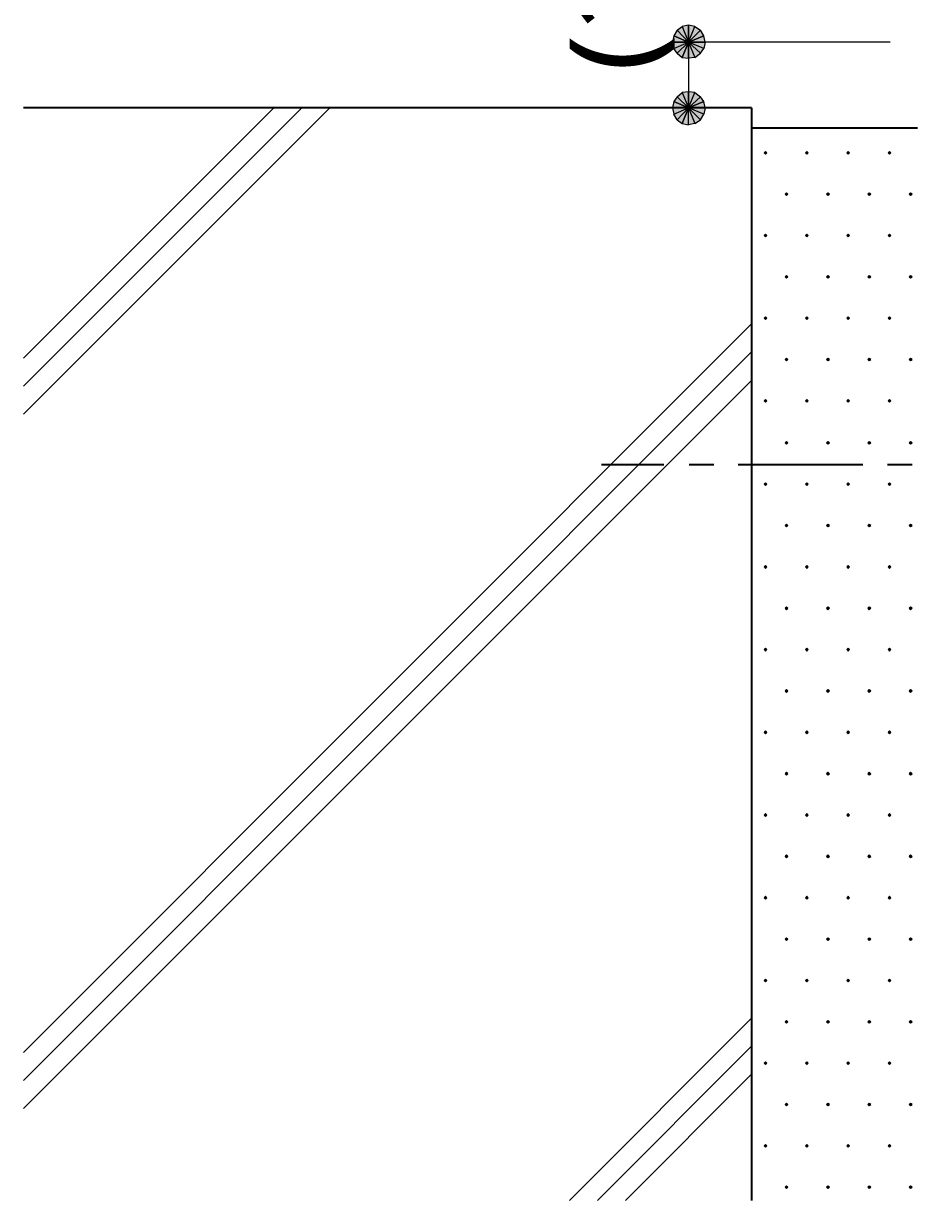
# Model space of a CAD drawing. Header units: millimetres. Extents: x 0 to 420, y 0 to 297.
# Drawn here: x 46.88 to 73.8, y 80.09 to 115.64 of the extents above; entities that cross this region are included whole.
import ezdxf
from ezdxf.enums import TextEntityAlignment as Align

# ---------------------------------------------------------------- set-up
doc = ezdxf.new("R2010")
doc.units = ezdxf.units.MM
doc.styles.add('kst32b', font='NotoSansJP-Variable.ttf')

msp = doc.modelspace()

# ---------------------------------------------------------------- hatches: boundary and pattern name
h = msp.add_hatch(color=7)
h.paths.add_polyline_path([(66.971, 115.591), (66.781, 115.549), (66.971, 115.083), (66.971, 115.591)])
h.paths.add_polyline_path([(66.781, 115.549), (66.971, 115.083), (66.633, 115.443), (66.781, 115.549)])
h.paths.add_polyline_path([(66.971, 115.083), (66.633, 115.443), (66.527, 115.274), (66.971, 115.083)])
h = msp.add_hatch(color=7)
h.paths.add_polyline_path([(67.437, 115.274), (67.331, 115.443), (66.971, 115.083), (67.437, 115.274)])
h.paths.add_polyline_path([(67.331, 115.443), (66.971, 115.083), (67.162, 115.549), (67.331, 115.443)])
h.paths.add_polyline_path([(66.971, 115.083), (67.162, 115.549), (66.971, 115.591), (66.971, 115.083)])
for points in [[(66.527, 115.274), (66.485, 115.083), (66.971, 115.083), (66.527, 115.274)], [(66.527, 113.284), (66.485, 113.093), (66.971, 113.093), (66.527, 113.284)], [(69.3, 111.781), (69.279, 111.76), (69.257, 111.739), (69.279, 111.718), (69.3, 111.696), (69.321, 111.718), (69.342, 111.739), (69.321, 111.76), (69.3, 111.781)], [(70.549, 111.781), (70.527, 111.76), (70.506, 111.739), (70.527, 111.718), (70.549, 111.696), (70.57, 111.718), (70.591, 111.739), (70.57, 111.76), (70.549, 111.781)], [(71.797, 111.781), (71.776, 111.76), (71.755, 111.739), (71.776, 111.718), (71.797, 111.696), (71.819, 111.718), (71.84, 111.739), (71.819, 111.76), (71.797, 111.781)], [(73.046, 111.781), (73.025, 111.76), (73.004, 111.739), (73.025, 111.718), (73.046, 111.696), (73.067, 111.718), (73.088, 111.739), (73.067, 111.76), (73.046, 111.781)], [(69.935, 110.532), (69.913, 110.511), (69.892, 110.49), (69.913, 110.469), (69.935, 110.448), (69.956, 110.469), (69.977, 110.49), (69.956, 110.511), (69.935, 110.532)], [(71.184, 110.532), (71.162, 110.511), (71.141, 110.49), (71.162, 110.469), (71.184, 110.448), (71.205, 110.469), (71.226, 110.49), (71.205, 110.511), (71.184, 110.532)], [(72.432, 110.532), (72.411, 110.511), (72.39, 110.49), (72.411, 110.469), (72.432, 110.448), (72.454, 110.469), (72.475, 110.49), (72.454, 110.511), (72.432, 110.532)], [(73.681, 110.532), (73.66, 110.511), (73.639, 110.49), (73.66, 110.469), (73.681, 110.448), (73.702, 110.469), (73.724, 110.49), (73.702, 110.511), (73.681, 110.532)], [(69.3, 109.284), (69.279, 109.262), (69.257, 109.241), (69.279, 109.22), (69.3, 109.199), (69.321, 109.22), (69.342, 109.241), (69.321, 109.262), (69.3, 109.284)], [(70.549, 109.284), (70.527, 109.262), (70.506, 109.241), (70.527, 109.22), (70.549, 109.199), (70.57, 109.22), (70.591, 109.241), (70.57, 109.262), (70.549, 109.284)], [(71.797, 109.284), (71.776, 109.262), (71.755, 109.241), (71.776, 109.22), (71.797, 109.199), (71.819, 109.22), (71.84, 109.241), (71.819, 109.262), (71.797, 109.284)], [(73.046, 109.284), (73.025, 109.262), (73.004, 109.241), (73.025, 109.22), (73.046, 109.199), (73.067, 109.22), (73.088, 109.241), (73.067, 109.262), (73.046, 109.284)], [(69.935, 108.035), (69.913, 108.013), (69.892, 107.992), (69.913, 107.971), (69.935, 107.95), (69.956, 107.971), (69.977, 107.992), (69.956, 108.013), (69.935, 108.035)], [(71.184, 108.035), (71.162, 108.013), (71.141, 107.992), (71.162, 107.971), (71.184, 107.95), (71.205, 107.971), (71.226, 107.992), (71.205, 108.013), (71.184, 108.035)], [(72.432, 108.035), (72.411, 108.013), (72.39, 107.992), (72.411, 107.971), (72.432, 107.95), (72.454, 107.971), (72.475, 107.992), (72.454, 108.013), (72.432, 108.035)], [(73.681, 108.035), (73.66, 108.013), (73.639, 107.992), (73.66, 107.971), (73.681, 107.95), (73.702, 107.971), (73.724, 107.992), (73.702, 108.013), (73.681, 108.035)], [(69.3, 106.786), (69.279, 106.765), (69.257, 106.743), (69.279, 106.722), (69.3, 106.701), (69.321, 106.722), (69.342, 106.743), (69.321, 106.765), (69.3, 106.786)], [(70.549, 106.786), (70.527, 106.765), (70.506, 106.743), (70.527, 106.722), (70.549, 106.701), (70.57, 106.722), (70.591, 106.743), (70.57, 106.765), (70.549, 106.786)], [(71.797, 106.786), (71.776, 106.765), (71.755, 106.743), (71.776, 106.722), (71.797, 106.701), (71.819, 106.722), (71.84, 106.743), (71.819, 106.765), (71.797, 106.786)], [(73.046, 106.786), (73.025, 106.765), (73.004, 106.743), (73.025, 106.722), (73.046, 106.701), (73.067, 106.722), (73.088, 106.743), (73.067, 106.765), (73.046, 106.786)], [(69.935, 105.537), (69.913, 105.516), (69.892, 105.495), (69.913, 105.473), (69.935, 105.452), (69.956, 105.473), (69.977, 105.495), (69.956, 105.516), (69.935, 105.537)], [(71.184, 105.537), (71.162, 105.516), (71.141, 105.495), (71.162, 105.473), (71.184, 105.452), (71.205, 105.473), (71.226, 105.495), (71.205, 105.516), (71.184, 105.537)], [(72.432, 105.537), (72.411, 105.516), (72.39, 105.495), (72.411, 105.473), (72.432, 105.452), (72.454, 105.473), (72.475, 105.495), (72.454, 105.516), (72.432, 105.537)], [(73.681, 105.537), (73.66, 105.516), (73.639, 105.495), (73.66, 105.473), (73.681, 105.452), (73.702, 105.473), (73.724, 105.495), (73.702, 105.516), (73.681, 105.537)], [(69.3, 104.288), (69.279, 104.267), (69.257, 104.246), (69.279, 104.225), (69.3, 104.204), (69.321, 104.225), (69.342, 104.246), (69.321, 104.267), (69.3, 104.288)], [(70.549, 104.288), (70.527, 104.267), (70.506, 104.246), (70.527, 104.225), (70.549, 104.204), (70.57, 104.225), (70.591, 104.246), (70.57, 104.267), (70.549, 104.288)], [(71.797, 104.288), (71.776, 104.267), (71.755, 104.246), (71.776, 104.225), (71.797, 104.204), (71.819, 104.225), (71.84, 104.246), (71.819, 104.267), (71.797, 104.288)], [(73.046, 104.288), (73.025, 104.267), (73.004, 104.246), (73.025, 104.225), (73.046, 104.204), (73.067, 104.225), (73.088, 104.246), (73.067, 104.267), (73.046, 104.288)], [(69.935, 103.018), (69.913, 102.997), (69.892, 102.976), (69.913, 102.955), (69.935, 102.934), (69.956, 102.955), (69.977, 102.976), (69.956, 102.997), (69.935, 103.018)], [(71.184, 103.018), (71.162, 102.997), (71.141, 102.976), (71.162, 102.955), (71.184, 102.934), (71.205, 102.955), (71.226, 102.976), (71.205, 102.997), (71.184, 103.018)], [(72.432, 103.018), (72.411, 102.997), (72.39, 102.976), (72.411, 102.955), (72.432, 102.934), (72.454, 102.955), (72.475, 102.976), (72.454, 102.997), (72.432, 103.018)], [(73.681, 103.018), (73.66, 102.997), (73.639, 102.976), (73.66, 102.955), (73.681, 102.934), (73.702, 102.955), (73.724, 102.976), (73.702, 102.997), (73.681, 103.018)], [(69.3, 101.769), (69.279, 101.748), (69.257, 101.727), (69.279, 101.706), (69.3, 101.685), (69.321, 101.706), (69.342, 101.727), (69.321, 101.748), (69.3, 101.769)], [(70.549, 101.769), (70.527, 101.748), (70.506, 101.727), (70.527, 101.706), (70.549, 101.685), (70.57, 101.706), (70.591, 101.727), (70.57, 101.748), (70.549, 101.769)], [(71.797, 101.769), (71.776, 101.748), (71.755, 101.727), (71.776, 101.706), (71.797, 101.685), (71.819, 101.706), (71.84, 101.727), (71.819, 101.748), (71.797, 101.769)], [(73.046, 101.769), (73.025, 101.748), (73.004, 101.727), (73.025, 101.706), (73.046, 101.685), (73.067, 101.706), (73.088, 101.727), (73.067, 101.748), (73.046, 101.769)], [(69.935, 100.521), (69.913, 100.499), (69.892, 100.478), (69.913, 100.457), (69.935, 100.436), (69.956, 100.457), (69.977, 100.478), (69.956, 100.499), (69.935, 100.521)], [(71.184, 100.521), (71.162, 100.499), (71.141, 100.478), (71.162, 100.457), (71.184, 100.436), (71.205, 100.457), (71.226, 100.478), (71.205, 100.499), (71.184, 100.521)], [(72.432, 100.521), (72.411, 100.499), (72.39, 100.478), (72.411, 100.457), (72.432, 100.436), (72.454, 100.457), (72.475, 100.478), (72.454, 100.499), (72.432, 100.521)], [(73.681, 100.521), (73.66, 100.499), (73.639, 100.478), (73.66, 100.457), (73.681, 100.436), (73.702, 100.457), (73.724, 100.478), (73.702, 100.499), (73.681, 100.521)], [(69.3, 99.272), (69.279, 99.25), (69.257, 99.229), (69.279, 99.208), (69.3, 99.187), (69.321, 99.208), (69.342, 99.229), (69.321, 99.25), (69.3, 99.272)], [(70.549, 99.272), (70.527, 99.25), (70.506, 99.229), (70.527, 99.208), (70.549, 99.187), (70.57, 99.208), (70.591, 99.229), (70.57, 99.25), (70.549, 99.272)], [(71.797, 99.272), (71.776, 99.25), (71.755, 99.229), (71.776, 99.208), (71.797, 99.187), (71.819, 99.208), (71.84, 99.229), (71.819, 99.25), (71.797, 99.272)], [(73.046, 99.272), (73.025, 99.25), (73.004, 99.229), (73.025, 99.208), (73.046, 99.187), (73.067, 99.208), (73.088, 99.229), (73.067, 99.25), (73.046, 99.272)], [(69.935, 98.023), (69.913, 98.002), (69.892, 97.98), (69.913, 97.959), (69.935, 97.938), (69.956, 97.959), (69.977, 97.98), (69.956, 98.002), (69.935, 98.023)], [(71.184, 98.023), (71.162, 98.002), (71.141, 97.98), (71.162, 97.959), (71.184, 97.938), (71.205, 97.959), (71.226, 97.98), (71.205, 98.002), (71.184, 98.023)], [(72.432, 98.023), (72.411, 98.002), (72.39, 97.98), (72.411, 97.959), (72.432, 97.938), (72.454, 97.959), (72.475, 97.98), (72.454, 98.002), (72.432, 98.023)], [(73.681, 98.023), (73.66, 98.002), (73.639, 97.98), (73.66, 97.959), (73.681, 97.938), (73.702, 97.959), (73.724, 97.98), (73.702, 98.002), (73.681, 98.023)], [(69.3, 96.774), (69.279, 96.753), (69.257, 96.732), (69.279, 96.711), (69.3, 96.689), (69.321, 96.711), (69.342, 96.732), (69.321, 96.753), (69.3, 96.774)], [(70.549, 96.774), (70.527, 96.753), (70.506, 96.732), (70.527, 96.711), (70.549, 96.689), (70.57, 96.711), (70.591, 96.732), (70.57, 96.753), (70.549, 96.774)], [(71.797, 96.774), (71.776, 96.753), (71.755, 96.732), (71.776, 96.711), (71.797, 96.689), (71.819, 96.711), (71.84, 96.732), (71.819, 96.753), (71.797, 96.774)], [(73.046, 96.774), (73.025, 96.753), (73.004, 96.732), (73.025, 96.711), (73.046, 96.689), (73.067, 96.711), (73.088, 96.732), (73.067, 96.753), (73.046, 96.774)], [(69.935, 95.525), (69.913, 95.504), (69.892, 95.483), (69.913, 95.462), (69.935, 95.441), (69.956, 95.462), (69.977, 95.483), (69.956, 95.504), (69.935, 95.525)], [(71.184, 95.525), (71.162, 95.504), (71.141, 95.483), (71.162, 95.462), (71.184, 95.441), (71.205, 95.462), (71.226, 95.483), (71.205, 95.504), (71.184, 95.525)], [(72.432, 95.525), (72.411, 95.504), (72.39, 95.483), (72.411, 95.462), (72.432, 95.441), (72.454, 95.462), (72.475, 95.483), (72.454, 95.504), (72.432, 95.525)], [(73.681, 95.525), (73.66, 95.504), (73.639, 95.483), (73.66, 95.462), (73.681, 95.441), (73.702, 95.462), (73.724, 95.483), (73.702, 95.504), (73.681, 95.525)], [(69.3, 94.276), (69.279, 94.255), (69.257, 94.234), (69.279, 94.213), (69.3, 94.192), (69.321, 94.213), (69.342, 94.234), (69.321, 94.255), (69.3, 94.276)], [(70.549, 94.276), (70.527, 94.255), (70.506, 94.234), (70.527, 94.213), (70.549, 94.192), (70.57, 94.213), (70.591, 94.234), (70.57, 94.255), (70.549, 94.276)], [(71.797, 94.276), (71.776, 94.255), (71.755, 94.234), (71.776, 94.213), (71.797, 94.192), (71.819, 94.213), (71.84, 94.234), (71.819, 94.255), (71.797, 94.276)], [(73.046, 94.276), (73.025, 94.255), (73.004, 94.234), (73.025, 94.213), (73.046, 94.192), (73.067, 94.213), (73.088, 94.234), (73.067, 94.255), (73.046, 94.276)], [(69.935, 93.027), (69.913, 93.006), (69.892, 92.985), (69.913, 92.964), (69.935, 92.943), (69.956, 92.964), (69.977, 92.985), (69.956, 93.006), (69.935, 93.027)], [(71.184, 93.027), (71.162, 93.006), (71.141, 92.985), (71.162, 92.964), (71.184, 92.943), (71.205, 92.964), (71.226, 92.985), (71.205, 93.006), (71.184, 93.027)], [(72.432, 93.027), (72.411, 93.006), (72.39, 92.985), (72.411, 92.964), (72.432, 92.943), (72.454, 92.964), (72.475, 92.985), (72.454, 93.006), (72.432, 93.027)], [(73.681, 93.027), (73.66, 93.006), (73.639, 92.985), (73.66, 92.964), (73.681, 92.943), (73.702, 92.964), (73.724, 92.985), (73.702, 93.006), (73.681, 93.027)], [(69.3, 91.779), (69.279, 91.757), (69.257, 91.736), (69.279, 91.715), (69.3, 91.694), (69.321, 91.715), (69.342, 91.736), (69.321, 91.757), (69.3, 91.779)], [(70.549, 91.779), (70.527, 91.757), (70.506, 91.736), (70.527, 91.715), (70.549, 91.694), (70.57, 91.715), (70.591, 91.736), (70.57, 91.757), (70.549, 91.779)], [(71.797, 91.779), (71.776, 91.757), (71.755, 91.736), (71.776, 91.715), (71.797, 91.694), (71.819, 91.715), (71.84, 91.736), (71.819, 91.757), (71.797, 91.779)], [(73.046, 91.779), (73.025, 91.757), (73.004, 91.736), (73.025, 91.715), (73.046, 91.694), (73.067, 91.715), (73.088, 91.736), (73.067, 91.757), (73.046, 91.779)], [(69.935, 90.53), (69.913, 90.509), (69.892, 90.487), (69.913, 90.466), (69.935, 90.445), (69.956, 90.466), (69.977, 90.487), (69.956, 90.509), (69.935, 90.53)], [(71.184, 90.53), (71.162, 90.509), (71.141, 90.487), (71.162, 90.466), (71.184, 90.445), (71.205, 90.466), (71.226, 90.487), (71.205, 90.509), (71.184, 90.53)], [(72.432, 90.53), (72.411, 90.509), (72.39, 90.487), (72.411, 90.466), (72.432, 90.445), (72.454, 90.466), (72.475, 90.487), (72.454, 90.509), (72.432, 90.53)], [(73.681, 90.53), (73.66, 90.509), (73.639, 90.487), (73.66, 90.466), (73.681, 90.445), (73.702, 90.466), (73.724, 90.487), (73.702, 90.509), (73.681, 90.53)], [(69.3, 89.281), (69.279, 89.26), (69.257, 89.239), (69.279, 89.218), (69.3, 89.196), (69.321, 89.218), (69.342, 89.239), (69.321, 89.26), (69.3, 89.281)], [(70.549, 89.281), (70.527, 89.26), (70.506, 89.239), (70.527, 89.218), (70.549, 89.196), (70.57, 89.218), (70.591, 89.239), (70.57, 89.26), (70.549, 89.281)], [(71.797, 89.281), (71.776, 89.26), (71.755, 89.239), (71.776, 89.218), (71.797, 89.196), (71.819, 89.218), (71.84, 89.239), (71.819, 89.26), (71.797, 89.281)], [(73.046, 89.281), (73.025, 89.26), (73.004, 89.239), (73.025, 89.218), (73.046, 89.196), (73.067, 89.218), (73.088, 89.239), (73.067, 89.26), (73.046, 89.281)], [(69.935, 88.032), (69.913, 88.011), (69.892, 87.99), (69.913, 87.969), (69.935, 87.947), (69.956, 87.969), (69.977, 87.99), (69.956, 88.011), (69.935, 88.032)], [(71.184, 88.032), (71.162, 88.011), (71.141, 87.99), (71.162, 87.969), (71.184, 87.947), (71.205, 87.969), (71.226, 87.99), (71.205, 88.011), (71.184, 88.032)], [(72.432, 88.032), (72.411, 88.011), (72.39, 87.99), (72.411, 87.969), (72.432, 87.947), (72.454, 87.969), (72.475, 87.99), (72.454, 88.011), (72.432, 88.032)], [(73.681, 88.032), (73.66, 88.011), (73.639, 87.99), (73.66, 87.969), (73.681, 87.947), (73.702, 87.969), (73.724, 87.99), (73.702, 88.011), (73.681, 88.032)], [(69.3, 86.783), (69.279, 86.762), (69.257, 86.741), (69.279, 86.72), (69.3, 86.699), (69.321, 86.72), (69.342, 86.741), (69.321, 86.762), (69.3, 86.783)], [(70.549, 86.783), (70.527, 86.762), (70.506, 86.741), (70.527, 86.72), (70.549, 86.699), (70.57, 86.72), (70.591, 86.741), (70.57, 86.762), (70.549, 86.783)], [(71.797, 86.783), (71.776, 86.762), (71.755, 86.741), (71.776, 86.72), (71.797, 86.699), (71.819, 86.72), (71.84, 86.741), (71.819, 86.762), (71.797, 86.783)], [(73.046, 86.783), (73.025, 86.762), (73.004, 86.741), (73.025, 86.72), (73.046, 86.699), (73.067, 86.72), (73.088, 86.741), (73.067, 86.762), (73.046, 86.783)], [(69.935, 85.534), (69.913, 85.513), (69.892, 85.492), (69.913, 85.471), (69.935, 85.45), (69.956, 85.471), (69.977, 85.492), (69.956, 85.513), (69.935, 85.534)], [(71.184, 85.534), (71.162, 85.513), (71.141, 85.492), (71.162, 85.471), (71.184, 85.45), (71.205, 85.471), (71.226, 85.492), (71.205, 85.513), (71.184, 85.534)], [(72.432, 85.534), (72.411, 85.513), (72.39, 85.492), (72.411, 85.471), (72.432, 85.45), (72.454, 85.471), (72.475, 85.492), (72.454, 85.513), (72.432, 85.534)], [(73.681, 85.534), (73.66, 85.513), (73.639, 85.492), (73.66, 85.471), (73.681, 85.45), (73.702, 85.471), (73.724, 85.492), (73.702, 85.513), (73.681, 85.534)], [(69.3, 84.286), (69.279, 84.264), (69.257, 84.243), (69.279, 84.222), (69.3, 84.201), (69.321, 84.222), (69.342, 84.243), (69.321, 84.264), (69.3, 84.286)], [(70.549, 84.286), (70.527, 84.264), (70.506, 84.243), (70.527, 84.222), (70.549, 84.201), (70.57, 84.222), (70.591, 84.243), (70.57, 84.264), (70.549, 84.286)], [(71.797, 84.286), (71.776, 84.264), (71.755, 84.243), (71.776, 84.222), (71.797, 84.201), (71.819, 84.222), (71.84, 84.243), (71.819, 84.264), (71.797, 84.286)], [(73.046, 84.286), (73.025, 84.264), (73.004, 84.243), (73.025, 84.222), (73.046, 84.201), (73.067, 84.222), (73.088, 84.243), (73.067, 84.264), (73.046, 84.286)], [(69.935, 83.037), (69.913, 83.016), (69.892, 82.995), (69.913, 82.973), (69.935, 82.952), (69.956, 82.973), (69.977, 82.995), (69.956, 83.016), (69.935, 83.037)], [(71.184, 83.037), (71.162, 83.016), (71.141, 82.995), (71.162, 82.973), (71.184, 82.952), (71.205, 82.973), (71.226, 82.995), (71.205, 83.016), (71.184, 83.037)], [(72.432, 83.037), (72.411, 83.016), (72.39, 82.995), (72.411, 82.973), (72.432, 82.952), (72.454, 82.973), (72.475, 82.995), (72.454, 83.016), (72.432, 83.037)], [(73.681, 83.037), (73.66, 83.016), (73.639, 82.995), (73.66, 82.973), (73.681, 82.952), (73.702, 82.973), (73.724, 82.995), (73.702, 83.016), (73.681, 83.037)], [(69.3, 81.788), (69.279, 81.767), (69.257, 81.746), (69.279, 81.724), (69.3, 81.703), (69.321, 81.724), (69.342, 81.746), (69.321, 81.767), (69.3, 81.788)], [(70.549, 81.788), (70.527, 81.767), (70.506, 81.746), (70.527, 81.724), (70.549, 81.703), (70.57, 81.724), (70.591, 81.746), (70.57, 81.767), (70.549, 81.788)], [(71.797, 81.788), (71.776, 81.767), (71.755, 81.746), (71.776, 81.724), (71.797, 81.703), (71.819, 81.724), (71.84, 81.746), (71.819, 81.767), (71.797, 81.788)], [(73.046, 81.788), (73.025, 81.767), (73.004, 81.746), (73.025, 81.724), (73.046, 81.703), (73.067, 81.724), (73.088, 81.746), (73.067, 81.767), (73.046, 81.788)], [(69.935, 80.539), (69.913, 80.518), (69.892, 80.497), (69.913, 80.476), (69.935, 80.454), (69.956, 80.476), (69.977, 80.497), (69.956, 80.518), (69.935, 80.539)], [(71.184, 80.539), (71.162, 80.518), (71.141, 80.497), (71.162, 80.476), (71.184, 80.454), (71.205, 80.476), (71.226, 80.497), (71.205, 80.518), (71.184, 80.539)], [(72.432, 80.539), (72.411, 80.518), (72.39, 80.497), (72.411, 80.476), (72.432, 80.454), (72.454, 80.476), (72.475, 80.497), (72.454, 80.518), (72.432, 80.539)], [(73.681, 80.539), (73.66, 80.518), (73.639, 80.497), (73.66, 80.476), (73.681, 80.454), (73.702, 80.476), (73.724, 80.497), (73.702, 80.518), (73.681, 80.539)]]:
    msp.add_hatch(color=7).paths.add_polyline_path(points)
h = msp.add_hatch(color=7)
h.paths.add_polyline_path([(67.331, 114.745), (67.437, 114.893), (66.971, 115.083), (67.331, 114.745)])
h.paths.add_polyline_path([(67.437, 114.893), (66.971, 115.083), (67.479, 115.083), (67.437, 114.893)])
h.paths.add_polyline_path([(66.971, 115.083), (67.479, 115.083), (67.437, 115.274), (66.971, 115.083)])
h = msp.add_hatch(color=7)
h.paths.add_polyline_path([(66.485, 115.083), (66.527, 114.893), (66.971, 115.083), (66.485, 115.083)])
h.paths.add_polyline_path([(66.527, 114.893), (66.971, 115.083), (66.633, 114.745), (66.527, 114.893)])
h.paths.add_polyline_path([(66.971, 115.083), (66.633, 114.745), (66.781, 114.618), (66.971, 115.083)])
h = msp.add_hatch(color=7)
h.paths.add_polyline_path([(66.781, 114.618), (66.971, 114.596), (66.971, 115.083), (66.781, 114.618)])
h.paths.add_polyline_path([(66.971, 114.596), (66.971, 115.083), (67.162, 114.618), (66.971, 114.596)])
h.paths.add_polyline_path([(66.971, 115.083), (67.162, 114.618), (67.331, 114.745), (66.971, 115.083)])
h = msp.add_hatch(color=7)
h.paths.add_polyline_path([(66.971, 113.58), (66.781, 113.559), (66.971, 113.093), (66.971, 113.58)])
h.paths.add_polyline_path([(66.781, 113.559), (66.971, 113.093), (66.633, 113.432), (66.781, 113.559)])
h.paths.add_polyline_path([(66.971, 113.093), (66.633, 113.432), (66.527, 113.284), (66.971, 113.093)])
h = msp.add_hatch(color=7)
h.paths.add_polyline_path([(67.437, 113.284), (67.331, 113.432), (66.971, 113.093), (67.437, 113.284)])
h.paths.add_polyline_path([(67.331, 113.432), (66.971, 113.093), (67.162, 113.559), (67.331, 113.432)])
h.paths.add_polyline_path([(66.971, 113.093), (67.162, 113.559), (66.971, 113.58), (66.971, 113.093)])
h = msp.add_hatch(color=7)
h.paths.add_polyline_path([(66.485, 113.093), (66.527, 112.903), (66.971, 113.093), (66.485, 113.093)])
h.paths.add_polyline_path([(66.527, 112.903), (66.971, 113.093), (66.633, 112.734), (66.527, 112.903)])
h.paths.add_polyline_path([(66.971, 113.093), (66.633, 112.734), (66.781, 112.628), (66.971, 113.093)])
h = msp.add_hatch(color=7)
h.paths.add_polyline_path([(66.781, 112.628), (66.971, 112.586), (66.971, 113.093), (66.781, 112.628)])
h.paths.add_polyline_path([(66.971, 112.586), (66.971, 113.093), (67.162, 112.628), (66.971, 112.586)])
h.paths.add_polyline_path([(66.971, 113.093), (67.162, 112.628), (67.331, 112.734), (66.971, 113.093)])
h = msp.add_hatch(color=7)
h.paths.add_polyline_path([(67.331, 112.734), (67.437, 112.903), (66.971, 113.093), (67.331, 112.734)])
h.paths.add_polyline_path([(67.437, 112.903), (66.971, 113.093), (67.479, 113.093), (67.437, 112.903)])
h.paths.add_polyline_path([(66.971, 113.093), (67.479, 113.093), (67.437, 113.284), (66.971, 113.093)])

# ---------------------------------------------------------------- linework, layer by layer
at = {"lineweight": 0}
for points in [[(66.781, 115.549), (66.971, 115.083), (66.633, 115.443)], [(66.971, 115.591), (66.781, 115.549), (66.971, 115.083)], [(66.971, 115.083), (67.162, 115.549), (66.971, 115.591)], [(67.331, 115.443), (66.971, 115.083), (67.162, 115.549)], [(66.527, 115.274), (66.485, 115.083), (66.971, 115.083)], [(66.971, 115.083), (66.633, 115.443), (66.527, 115.274)], [(67.437, 115.274), (67.331, 115.443), (66.971, 115.083)], [(66.971, 115.083), (67.479, 115.083), (67.437, 115.274)], [(66.485, 115.083), (66.527, 114.893), (66.971, 115.083)], [(66.527, 114.893), (66.971, 115.083), (66.633, 114.745)], [(66.971, 115.083), (66.633, 114.745), (66.781, 114.618)], [(66.781, 114.618), (66.971, 114.596), (66.971, 115.083)], [(66.971, 114.596), (66.971, 115.083), (67.162, 114.618)], [(66.971, 115.083), (67.162, 114.618), (67.331, 114.745)], [(67.331, 114.745), (67.437, 114.893), (66.971, 115.083)], [(67.437, 114.893), (66.971, 115.083), (67.479, 115.083)], [(66.971, 113.093), (66.633, 113.432), (66.527, 113.284)], [(66.781, 113.559), (66.971, 113.093), (66.633, 113.432)], [(66.971, 113.58), (66.781, 113.559), (66.971, 113.093)], [(66.971, 113.093), (67.162, 113.559), (66.971, 113.58)], [(67.331, 113.432), (66.971, 113.093), (67.162, 113.559)], [(67.437, 113.284), (67.331, 113.432), (66.971, 113.093)], [(66.527, 113.284), (66.485, 113.093), (66.971, 113.093)], [(66.485, 113.093), (66.527, 112.903), (66.971, 113.093)], [(66.527, 112.903), (66.971, 113.093), (66.633, 112.734)], [(66.971, 113.093), (66.633, 112.734), (66.781, 112.628)], [(66.781, 112.628), (66.971, 112.586), (66.971, 113.093)], [(66.971, 113.093), (67.479, 113.093), (67.437, 113.284)], [(66.971, 112.586), (66.971, 113.093), (67.162, 112.628)], [(66.971, 113.093), (67.162, 112.628), (67.331, 112.734)], [(67.331, 112.734), (67.437, 112.903), (66.971, 113.093)], [(67.437, 112.903), (66.971, 113.093), (67.479, 113.093)], [(69.3, 111.781), (69.279, 111.76), (69.257, 111.739), (69.279, 111.718), (69.3, 111.696), (69.321, 111.718), (69.342, 111.739), (69.321, 111.76)], [(70.549, 111.781), (70.527, 111.76), (70.506, 111.739), (70.527, 111.718), (70.549, 111.696), (70.57, 111.718), (70.591, 111.739), (70.57, 111.76)], [(71.797, 111.781), (71.776, 111.76), (71.755, 111.739), (71.776, 111.718), (71.797, 111.696), (71.819, 111.718), (71.84, 111.739), (71.819, 111.76)], [(73.046, 111.781), (73.025, 111.76), (73.004, 111.739), (73.025, 111.718), (73.046, 111.696), (73.067, 111.718), (73.088, 111.739), (73.067, 111.76)], [(69.935, 110.532), (69.913, 110.511), (69.892, 110.49), (69.913, 110.469), (69.935, 110.448), (69.956, 110.469), (69.977, 110.49), (69.956, 110.511)], [(71.184, 110.532), (71.162, 110.511), (71.141, 110.49), (71.162, 110.469), (71.184, 110.448), (71.205, 110.469), (71.226, 110.49), (71.205, 110.511)], [(72.432, 110.532), (72.411, 110.511), (72.39, 110.49), (72.411, 110.469), (72.432, 110.448), (72.454, 110.469), (72.475, 110.49), (72.454, 110.511)], [(73.681, 110.532), (73.66, 110.511), (73.639, 110.49), (73.66, 110.469), (73.681, 110.448), (73.702, 110.469), (73.724, 110.49), (73.702, 110.511)], [(69.3, 109.284), (69.279, 109.262), (69.257, 109.241), (69.279, 109.22), (69.3, 109.199), (69.321, 109.22), (69.342, 109.241), (69.321, 109.262)], [(70.549, 109.284), (70.527, 109.262), (70.506, 109.241), (70.527, 109.22), (70.549, 109.199), (70.57, 109.22), (70.591, 109.241), (70.57, 109.262)], [(71.797, 109.284), (71.776, 109.262), (71.755, 109.241), (71.776, 109.22), (71.797, 109.199), (71.819, 109.22), (71.84, 109.241), (71.819, 109.262)], [(73.046, 109.284), (73.025, 109.262), (73.004, 109.241), (73.025, 109.22), (73.046, 109.199), (73.067, 109.22), (73.088, 109.241), (73.067, 109.262)], [(69.935, 108.035), (69.913, 108.013), (69.892, 107.992), (69.913, 107.971), (69.935, 107.95), (69.956, 107.971), (69.977, 107.992), (69.956, 108.013)], [(71.184, 108.035), (71.162, 108.013), (71.141, 107.992), (71.162, 107.971), (71.184, 107.95), (71.205, 107.971), (71.226, 107.992), (71.205, 108.013)], [(72.432, 108.035), (72.411, 108.013), (72.39, 107.992), (72.411, 107.971), (72.432, 107.95), (72.454, 107.971), (72.475, 107.992), (72.454, 108.013)], [(73.681, 108.035), (73.66, 108.013), (73.639, 107.992), (73.66, 107.971), (73.681, 107.95), (73.702, 107.971), (73.724, 107.992), (73.702, 108.013)], [(69.3, 106.786), (69.279, 106.765), (69.257, 106.743), (69.279, 106.722), (69.3, 106.701), (69.321, 106.722), (69.342, 106.743), (69.321, 106.765)], [(70.549, 106.786), (70.527, 106.765), (70.506, 106.743), (70.527, 106.722), (70.549, 106.701), (70.57, 106.722), (70.591, 106.743), (70.57, 106.765)], [(71.797, 106.786), (71.776, 106.765), (71.755, 106.743), (71.776, 106.722), (71.797, 106.701), (71.819, 106.722), (71.84, 106.743), (71.819, 106.765)], [(73.046, 106.786), (73.025, 106.765), (73.004, 106.743), (73.025, 106.722), (73.046, 106.701), (73.067, 106.722), (73.088, 106.743), (73.067, 106.765)], [(69.935, 105.537), (69.913, 105.516), (69.892, 105.495), (69.913, 105.473), (69.935, 105.452), (69.956, 105.473), (69.977, 105.495), (69.956, 105.516)], [(71.184, 105.537), (71.162, 105.516), (71.141, 105.495), (71.162, 105.473), (71.184, 105.452), (71.205, 105.473), (71.226, 105.495), (71.205, 105.516)], [(72.432, 105.537), (72.411, 105.516), (72.39, 105.495), (72.411, 105.473), (72.432, 105.452), (72.454, 105.473), (72.475, 105.495), (72.454, 105.516)], [(73.681, 105.537), (73.66, 105.516), (73.639, 105.495), (73.66, 105.473), (73.681, 105.452), (73.702, 105.473), (73.724, 105.495), (73.702, 105.516)], [(69.3, 104.288), (69.279, 104.267), (69.257, 104.246), (69.279, 104.225), (69.3, 104.204), (69.321, 104.225), (69.342, 104.246), (69.321, 104.267)], [(70.549, 104.288), (70.527, 104.267), (70.506, 104.246), (70.527, 104.225), (70.549, 104.204), (70.57, 104.225), (70.591, 104.246), (70.57, 104.267)], [(71.797, 104.288), (71.776, 104.267), (71.755, 104.246), (71.776, 104.225), (71.797, 104.204), (71.819, 104.225), (71.84, 104.246), (71.819, 104.267)], [(73.046, 104.288), (73.025, 104.267), (73.004, 104.246), (73.025, 104.225), (73.046, 104.204), (73.067, 104.225), (73.088, 104.246), (73.067, 104.267)], [(69.935, 103.018), (69.913, 102.997), (69.892, 102.976), (69.913, 102.955), (69.935, 102.934), (69.956, 102.955), (69.977, 102.976), (69.956, 102.997)], [(71.184, 103.018), (71.162, 102.997), (71.141, 102.976), (71.162, 102.955), (71.184, 102.934), (71.205, 102.955), (71.226, 102.976), (71.205, 102.997)], [(72.432, 103.018), (72.411, 102.997), (72.39, 102.976), (72.411, 102.955), (72.432, 102.934), (72.454, 102.955), (72.475, 102.976), (72.454, 102.997)], [(73.681, 103.018), (73.66, 102.997), (73.639, 102.976), (73.66, 102.955), (73.681, 102.934), (73.702, 102.955), (73.724, 102.976), (73.702, 102.997)], [(69.3, 101.769), (69.279, 101.748), (69.257, 101.727), (69.279, 101.706), (69.3, 101.685), (69.321, 101.706), (69.342, 101.727), (69.321, 101.748)], [(70.549, 101.769), (70.527, 101.748), (70.506, 101.727), (70.527, 101.706), (70.549, 101.685), (70.57, 101.706), (70.591, 101.727), (70.57, 101.748)], [(71.797, 101.769), (71.776, 101.748), (71.755, 101.727), (71.776, 101.706), (71.797, 101.685), (71.819, 101.706), (71.84, 101.727), (71.819, 101.748)], [(73.046, 101.769), (73.025, 101.748), (73.004, 101.727), (73.025, 101.706), (73.046, 101.685), (73.067, 101.706), (73.088, 101.727), (73.067, 101.748)], [(69.935, 100.521), (69.913, 100.499), (69.892, 100.478), (69.913, 100.457), (69.935, 100.436), (69.956, 100.457), (69.977, 100.478), (69.956, 100.499)], [(71.184, 100.521), (71.162, 100.499), (71.141, 100.478), (71.162, 100.457), (71.184, 100.436), (71.205, 100.457), (71.226, 100.478), (71.205, 100.499)], [(72.432, 100.521), (72.411, 100.499), (72.39, 100.478), (72.411, 100.457), (72.432, 100.436), (72.454, 100.457), (72.475, 100.478), (72.454, 100.499)], [(73.681, 100.521), (73.66, 100.499), (73.639, 100.478), (73.66, 100.457), (73.681, 100.436), (73.702, 100.457), (73.724, 100.478), (73.702, 100.499)], [(69.3, 99.272), (69.279, 99.25), (69.257, 99.229), (69.279, 99.208), (69.3, 99.187), (69.321, 99.208), (69.342, 99.229), (69.321, 99.25)], [(70.549, 99.272), (70.527, 99.25), (70.506, 99.229), (70.527, 99.208), (70.549, 99.187), (70.57, 99.208), (70.591, 99.229), (70.57, 99.25)], [(71.797, 99.272), (71.776, 99.25), (71.755, 99.229), (71.776, 99.208), (71.797, 99.187), (71.819, 99.208), (71.84, 99.229), (71.819, 99.25)], [(73.046, 99.272), (73.025, 99.25), (73.004, 99.229), (73.025, 99.208), (73.046, 99.187), (73.067, 99.208), (73.088, 99.229), (73.067, 99.25)], [(69.935, 98.023), (69.913, 98.002), (69.892, 97.98), (69.913, 97.959), (69.935, 97.938), (69.956, 97.959), (69.977, 97.98), (69.956, 98.002)], [(71.184, 98.023), (71.162, 98.002), (71.141, 97.98), (71.162, 97.959), (71.184, 97.938), (71.205, 97.959), (71.226, 97.98), (71.205, 98.002)], [(72.432, 98.023), (72.411, 98.002), (72.39, 97.98), (72.411, 97.959), (72.432, 97.938), (72.454, 97.959), (72.475, 97.98), (72.454, 98.002)], [(73.681, 98.023), (73.66, 98.002), (73.639, 97.98), (73.66, 97.959), (73.681, 97.938), (73.702, 97.959), (73.724, 97.98), (73.702, 98.002)], [(69.3, 96.774), (69.279, 96.753), (69.257, 96.732), (69.279, 96.711), (69.3, 96.689), (69.321, 96.711), (69.342, 96.732), (69.321, 96.753)], [(70.549, 96.774), (70.527, 96.753), (70.506, 96.732), (70.527, 96.711), (70.549, 96.689), (70.57, 96.711), (70.591, 96.732), (70.57, 96.753)], [(71.797, 96.774), (71.776, 96.753), (71.755, 96.732), (71.776, 96.711), (71.797, 96.689), (71.819, 96.711), (71.84, 96.732), (71.819, 96.753)], [(73.046, 96.774), (73.025, 96.753), (73.004, 96.732), (73.025, 96.711), (73.046, 96.689), (73.067, 96.711), (73.088, 96.732), (73.067, 96.753)], [(69.935, 95.525), (69.913, 95.504), (69.892, 95.483), (69.913, 95.462), (69.935, 95.441), (69.956, 95.462), (69.977, 95.483), (69.956, 95.504)], [(71.184, 95.525), (71.162, 95.504), (71.141, 95.483), (71.162, 95.462), (71.184, 95.441), (71.205, 95.462), (71.226, 95.483), (71.205, 95.504)], [(72.432, 95.525), (72.411, 95.504), (72.39, 95.483), (72.411, 95.462), (72.432, 95.441), (72.454, 95.462), (72.475, 95.483), (72.454, 95.504)], [(73.681, 95.525), (73.66, 95.504), (73.639, 95.483), (73.66, 95.462), (73.681, 95.441), (73.702, 95.462), (73.724, 95.483), (73.702, 95.504)], [(69.3, 94.276), (69.279, 94.255), (69.257, 94.234), (69.279, 94.213), (69.3, 94.192), (69.321, 94.213), (69.342, 94.234), (69.321, 94.255)], [(70.549, 94.276), (70.527, 94.255), (70.506, 94.234), (70.527, 94.213), (70.549, 94.192), (70.57, 94.213), (70.591, 94.234), (70.57, 94.255)], [(71.797, 94.276), (71.776, 94.255), (71.755, 94.234), (71.776, 94.213), (71.797, 94.192), (71.819, 94.213), (71.84, 94.234), (71.819, 94.255)], [(73.046, 94.276), (73.025, 94.255), (73.004, 94.234), (73.025, 94.213), (73.046, 94.192), (73.067, 94.213), (73.088, 94.234), (73.067, 94.255)], [(69.935, 93.027), (69.913, 93.006), (69.892, 92.985), (69.913, 92.964), (69.935, 92.943), (69.956, 92.964), (69.977, 92.985), (69.956, 93.006)], [(71.184, 93.027), (71.162, 93.006), (71.141, 92.985), (71.162, 92.964), (71.184, 92.943), (71.205, 92.964), (71.226, 92.985), (71.205, 93.006)], [(72.432, 93.027), (72.411, 93.006), (72.39, 92.985), (72.411, 92.964), (72.432, 92.943), (72.454, 92.964), (72.475, 92.985), (72.454, 93.006)], [(73.681, 93.027), (73.66, 93.006), (73.639, 92.985), (73.66, 92.964), (73.681, 92.943), (73.702, 92.964), (73.724, 92.985), (73.702, 93.006)], [(69.3, 91.779), (69.279, 91.757), (69.257, 91.736), (69.279, 91.715), (69.3, 91.694), (69.321, 91.715), (69.342, 91.736), (69.321, 91.757)], [(70.549, 91.779), (70.527, 91.757), (70.506, 91.736), (70.527, 91.715), (70.549, 91.694), (70.57, 91.715), (70.591, 91.736), (70.57, 91.757)], [(71.797, 91.779), (71.776, 91.757), (71.755, 91.736), (71.776, 91.715), (71.797, 91.694), (71.819, 91.715), (71.84, 91.736), (71.819, 91.757)], [(73.046, 91.779), (73.025, 91.757), (73.004, 91.736), (73.025, 91.715), (73.046, 91.694), (73.067, 91.715), (73.088, 91.736), (73.067, 91.757)], [(69.935, 90.53), (69.913, 90.509), (69.892, 90.487), (69.913, 90.466), (69.935, 90.445), (69.956, 90.466), (69.977, 90.487), (69.956, 90.509)], [(71.184, 90.53), (71.162, 90.509), (71.141, 90.487), (71.162, 90.466), (71.184, 90.445), (71.205, 90.466), (71.226, 90.487), (71.205, 90.509)], [(72.432, 90.53), (72.411, 90.509), (72.39, 90.487), (72.411, 90.466), (72.432, 90.445), (72.454, 90.466), (72.475, 90.487), (72.454, 90.509)], [(73.681, 90.53), (73.66, 90.509), (73.639, 90.487), (73.66, 90.466), (73.681, 90.445), (73.702, 90.466), (73.724, 90.487), (73.702, 90.509)], [(69.3, 89.281), (69.279, 89.26), (69.257, 89.239), (69.279, 89.218), (69.3, 89.196), (69.321, 89.218), (69.342, 89.239), (69.321, 89.26)], [(70.549, 89.281), (70.527, 89.26), (70.506, 89.239), (70.527, 89.218), (70.549, 89.196), (70.57, 89.218), (70.591, 89.239), (70.57, 89.26)], [(71.797, 89.281), (71.776, 89.26), (71.755, 89.239), (71.776, 89.218), (71.797, 89.196), (71.819, 89.218), (71.84, 89.239), (71.819, 89.26)], [(73.046, 89.281), (73.025, 89.26), (73.004, 89.239), (73.025, 89.218), (73.046, 89.196), (73.067, 89.218), (73.088, 89.239), (73.067, 89.26)], [(69.935, 88.032), (69.913, 88.011), (69.892, 87.99), (69.913, 87.969), (69.935, 87.947), (69.956, 87.969), (69.977, 87.99), (69.956, 88.011)], [(71.184, 88.032), (71.162, 88.011), (71.141, 87.99), (71.162, 87.969), (71.184, 87.947), (71.205, 87.969), (71.226, 87.99), (71.205, 88.011)], [(72.432, 88.032), (72.411, 88.011), (72.39, 87.99), (72.411, 87.969), (72.432, 87.947), (72.454, 87.969), (72.475, 87.99), (72.454, 88.011)], [(73.681, 88.032), (73.66, 88.011), (73.639, 87.99), (73.66, 87.969), (73.681, 87.947), (73.702, 87.969), (73.724, 87.99), (73.702, 88.011)], [(69.3, 86.783), (69.279, 86.762), (69.257, 86.741), (69.279, 86.72), (69.3, 86.699), (69.321, 86.72), (69.342, 86.741), (69.321, 86.762)], [(70.549, 86.783), (70.527, 86.762), (70.506, 86.741), (70.527, 86.72), (70.549, 86.699), (70.57, 86.72), (70.591, 86.741), (70.57, 86.762)], [(71.797, 86.783), (71.776, 86.762), (71.755, 86.741), (71.776, 86.72), (71.797, 86.699), (71.819, 86.72), (71.84, 86.741), (71.819, 86.762)], [(73.046, 86.783), (73.025, 86.762), (73.004, 86.741), (73.025, 86.72), (73.046, 86.699), (73.067, 86.72), (73.088, 86.741), (73.067, 86.762)], [(69.935, 85.534), (69.913, 85.513), (69.892, 85.492), (69.913, 85.471), (69.935, 85.45), (69.956, 85.471), (69.977, 85.492), (69.956, 85.513)], [(71.184, 85.534), (71.162, 85.513), (71.141, 85.492), (71.162, 85.471), (71.184, 85.45), (71.205, 85.471), (71.226, 85.492), (71.205, 85.513)], [(72.432, 85.534), (72.411, 85.513), (72.39, 85.492), (72.411, 85.471), (72.432, 85.45), (72.454, 85.471), (72.475, 85.492), (72.454, 85.513)], [(73.681, 85.534), (73.66, 85.513), (73.639, 85.492), (73.66, 85.471), (73.681, 85.45), (73.702, 85.471), (73.724, 85.492), (73.702, 85.513)], [(69.3, 84.286), (69.279, 84.264), (69.257, 84.243), (69.279, 84.222), (69.3, 84.201), (69.321, 84.222), (69.342, 84.243), (69.321, 84.264)], [(70.549, 84.286), (70.527, 84.264), (70.506, 84.243), (70.527, 84.222), (70.549, 84.201), (70.57, 84.222), (70.591, 84.243), (70.57, 84.264)], [(71.797, 84.286), (71.776, 84.264), (71.755, 84.243), (71.776, 84.222), (71.797, 84.201), (71.819, 84.222), (71.84, 84.243), (71.819, 84.264)], [(73.046, 84.286), (73.025, 84.264), (73.004, 84.243), (73.025, 84.222), (73.046, 84.201), (73.067, 84.222), (73.088, 84.243), (73.067, 84.264)], [(69.935, 83.037), (69.913, 83.016), (69.892, 82.995), (69.913, 82.973), (69.935, 82.952), (69.956, 82.973), (69.977, 82.995), (69.956, 83.016)], [(71.184, 83.037), (71.162, 83.016), (71.141, 82.995), (71.162, 82.973), (71.184, 82.952), (71.205, 82.973), (71.226, 82.995), (71.205, 83.016)], [(72.432, 83.037), (72.411, 83.016), (72.39, 82.995), (72.411, 82.973), (72.432, 82.952), (72.454, 82.973), (72.475, 82.995), (72.454, 83.016)], [(73.681, 83.037), (73.66, 83.016), (73.639, 82.995), (73.66, 82.973), (73.681, 82.952), (73.702, 82.973), (73.724, 82.995), (73.702, 83.016)], [(69.3, 81.788), (69.279, 81.767), (69.257, 81.746), (69.279, 81.724), (69.3, 81.703), (69.321, 81.724), (69.342, 81.746), (69.321, 81.767)], [(70.549, 81.788), (70.527, 81.767), (70.506, 81.746), (70.527, 81.724), (70.549, 81.703), (70.57, 81.724), (70.591, 81.746), (70.57, 81.767)], [(71.797, 81.788), (71.776, 81.767), (71.755, 81.746), (71.776, 81.724), (71.797, 81.703), (71.819, 81.724), (71.84, 81.746), (71.819, 81.767)], [(73.046, 81.788), (73.025, 81.767), (73.004, 81.746), (73.025, 81.724), (73.046, 81.703), (73.067, 81.724), (73.088, 81.746), (73.067, 81.767)], [(69.935, 80.539), (69.913, 80.518), (69.892, 80.497), (69.913, 80.476), (69.935, 80.454), (69.956, 80.476), (69.977, 80.497), (69.956, 80.518)], [(71.184, 80.539), (71.162, 80.518), (71.141, 80.497), (71.162, 80.476), (71.184, 80.454), (71.205, 80.476), (71.226, 80.497), (71.205, 80.518)], [(72.432, 80.539), (72.411, 80.518), (72.39, 80.497), (72.411, 80.476), (72.432, 80.454), (72.454, 80.476), (72.475, 80.497), (72.454, 80.518)], [(73.681, 80.539), (73.66, 80.518), (73.639, 80.497), (73.66, 80.476), (73.681, 80.454), (73.702, 80.476), (73.724, 80.497), (73.702, 80.518)]]:
    msp.add_lwpolyline(points, close=True, dxfattribs=at)
at = {"lineweight": 13}
for points in [[(66.971, 115.083), (66.971, 113.093)], [(73.067, 115.083), (66.971, 115.083)], [(56.134, 113.093), (46.884, 103.844)], [(55.287, 113.093), (46.884, 104.69)], [(54.441, 113.093), (46.884, 105.537)], [(68.876, 106.574), (46.884, 84.561)], [(68.876, 105.727), (46.884, 83.714)], [(68.876, 104.86), (46.884, 82.868)], [(68.876, 85.598), (63.373, 80.095)], [(68.876, 84.751), (64.22, 80.095)], [(68.876, 83.905), (65.066, 80.095)]]:
    msp.add_lwpolyline(points, dxfattribs=at)
at = {"lineweight": 25}
for points in [[(68.876, 113.093), (46.884, 113.093)], [(68.876, 113.093), (68.876, 80.095)], [(73.893, 112.48), (68.876, 112.48)], [(64.347, 102.32), (66.231, 102.32)], [(66.993, 102.32), (67.733, 102.32)], [(68.474, 102.32), (72.242, 102.32)], [(72.983, 102.32), (73.724, 102.32)]]:
    msp.add_lwpolyline(points, dxfattribs=at)

# ---------------------------------------------------------------- texts
at = {"style": 'kst32b'}
msp.add_text('(10)', height=2.5989, dxfattribs=at).set_placement((65.977, 114.194), (65.977, 120.691), align=Align.FIT)

doc.saveas('drawing.dxf')
